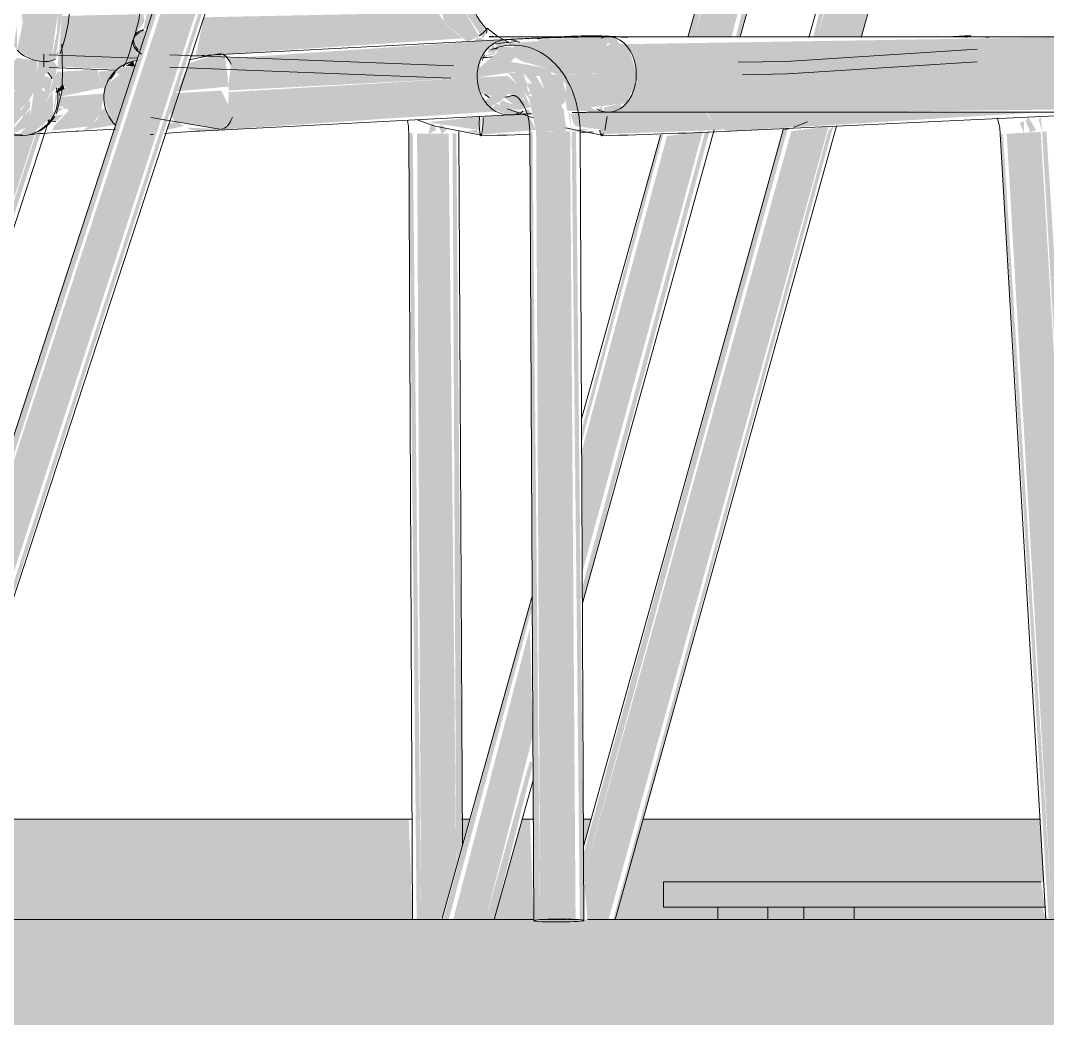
# Model space of a CAD drawing. Header units: inches. Extents: x -23034 to -8288, y -132 to 853.
# Drawn here: x -19366.22 to -19345.79, y -1.96 to 17.87 of the extents above; entities that cross this region are included whole.
import ezdxf

# ---------------------------------------------------------------- set-up
doc = ezdxf.new("R2010")
doc.units = ezdxf.units.IN
doc.header["$MEASUREMENT"] = 0
for name, color, linetype, lineweight in [('A-GLAZ-CWMG', 51, 'Continuous', 9), ('C-BLDG-PADS', 91, 'Continuous', 9), ('I-FURN', 30, 'Continuous', 9)]:
    doc.layers.add(name, color=color, linetype=linetype, lineweight=lineweight)

# ---------------------------------------------------------------- blocks, each defined once
blk = doc.blocks.new('HermanMiller_Collection_Air-Chair_SideChair_Arms - Arms-460524-Section 8')
at = {"layer": 'I-FURN'}
for points in [[(-26231.931, 0), (-26231.766, 0), (-26225.083, 20.636), (-26225.138, 20.707), (-26231.766, 0.505)], [(-26231.766, 0), (-26231.022, 0), (-26224.383, 20.394), (-26224.912, 20.529), (-26224.96, 20.578), (-26225.014, 20.578), (-26231.306, 1.402)], [(-26230.904, 0), (-26230.882, 0), (-26224.256, 20.39), (-26224.345, 20.348), (-26230.952, 0)], [(-26226.195, 17.697), (-26226.118, 17.721), (-26225.696, 19.203), (-26226.061, 19.077), (-26226.097, 18.162), (-26226.194, 17.704)], [(-26219.436, 17.521), (-26219.377, 17.633), (-26219.908, 18.535), (-26219.963, 18.654), (-26220.158, 19.21), (-26220.22, 19.149), (-26219.84, 18.104), (-26219.442, 17.525)], [(-26219.736, 17.455), (-26219.545, 17.547), (-26219.523, 17.577), (-26219.952, 18.29), (-26220.315, 19.195), (-26220.487, 19.122), (-26220.216, 17.84), (-26219.806, 17.496), (-26219.741, 17.459)], [(-26224.931, 17.185), (-26219.847, 17.52), (-26220.191, 17.812), (-26220.34, 18.034), (-26224.994, 17.939), (-26225.153, 17.193), (-26225.14, 17.192)], [(-26226.268, 17.263), (-26226.149, 17.679), (-26226.286, 17.661), (-26226.387, 17.536), (-26226.3, 17.287)], [(-26224.499, 16.484), (-26219.558, 16.742), (-26219.461, 17.156), (-26219.339, 17.331), (-26219.093, 17.477), (-26219.15, 17.486), (-26224.52, 17.123), (-26224.457, 16.942), (-26224.496, 16.673), (-26224.499, 16.487)], [(-26219.135, 17.259), (-26219.093, 17.367), (-26218.777, 17.418), (-26218.661, 17.439), (-26219.191, 17.412), (-26219.15, 17.264)], [(-26211.693, 16.825), (-26206.871, 16.828), (-26206.95, 17.2), (-26207.145, 17.465), (-26207.406, 17.552), (-26216.617, 17.405), (-26216.456, 17.151), (-26216.393, 16.828), (-26212.016, 16.826)], [(-26225.536, 16.466), (-26224.498, 16.563), (-26224.571, 17.169), (-26224.731, 17.202), (-26225.295, 17.023), (-26225.526, 16.483)], [(-26226.981, 16.318), (-26226.562, 16.366), (-26226.366, 16.963), (-26226.673, 16.936), (-26226.771, 16.85), (-26226.673, 16.801), (-26226.927, 16.6), (-26226.961, 16.512)], [(-26226.366, 16.963), (-26226.399, 17.066), (-26226.54, 16.971)], [(-26212.211, 16.05), (-26207.187, 16.117), (-26207.009, 16.291), (-26206.881, 16.678), (-26206.884, 16.828), (-26216.393, 16.828), (-26216.503, 16.355), (-26216.691, 16.138), (-26216.931, 16.053), (-26212.335, 16.05)], [(-26225.103, 15.675), (-26219.189, 16.068), (-26219.466, 16.376), (-26219.546, 16.64), (-26219.558, 16.742), (-26224.498, 16.452), (-26224.535, 15.775), (-26224.676, 15.718), (-26225.33, 15.745), (-26225.248, 15.7)], [(-26224.644, 15.713), (-26224.467, 15.868), (-26224.448, 16.068), (-26224.645, 16.482), (-26225.555, 16.43), (-26225.66, 16.08), (-26225.657, 16.007), (-26225.574, 15.869), (-26224.676, 15.718)], [(-26217.1, 15.615), (-26214.68, 15.701), (-26214.933, 15.938), (-26215.009, 16.051), (-26216.691, 16.138), (-26216.691, 16.224), (-26217.032, 16.149), (-26217.12, 15.694)], [(-26214.55, 15.675), (-26208.351, 16.052), (-26214.994, 16.051), (-26214.803, 15.776), (-26214.615, 15.688)], [(-26218.433, -0.022), (-26218.307, -0.001), (-26218.458, 15.658), (-26218.51, 15.643), (-26218.44, 1.402)], [(-26218.307, -0.001), (-26217.601, 0.005), (-26217.709, 15.672), (-26218.385, 15.665), (-26218.314, 1.402)], [(-26217.435, -0.014), (-26217.593, 15.665), (-26217.679, 15.671), (-26217.516, 0), (-26217.459, -0.007)]]:
    blk.add_hatch(color=256, dxfattribs=at).paths.add_polyline_path(points, flags=0)
h = blk.add_hatch(color=256, dxfattribs=at)
h.paths.add_polyline_path([(-26217.439, 0.861), (-26213.38, 15.73), (-26213.48, 15.675), (-26217.441, 1.317), (-26217.44, 1.117)], flags=0)
h.paths.add_polyline_path([(-26212.8, 17.539), (-26212.79, 17.54), (-26212.022, 20.608), (-26212.091, 20.657), (-26212.876, 17.539), (-26212.802, 17.539)], flags=0)
h = blk.add_hatch(color=256, dxfattribs=at)
h.paths.add_polyline_path([(-26216.946, 0), (-26212.57, 15.768), (-26213.31, 15.675), (-26217.439, 0.861), (-26217.363, 0), (-26216.99, 0)], flags=0)
h.paths.add_polyline_path([(-26212.79, 17.539), (-26212.057, 17.54), (-26211.263, 20.388), (-26211.746, 20.468), (-26211.956, 20.53), (-26212.79, 17.54)], flags=0)
h = blk.add_hatch(color=256, dxfattribs=at)
h.paths.add_polyline_path([(-26216.812, 0), (-26212.474, 15.772), (-26212.569, 15.701), (-26216.855, 0), (-26216.833, 0)], flags=0)
h.paths.add_polyline_path([(-26212.057, 17.539), (-26211.923, 17.54), (-26211.202, 20.396), (-26211.271, 20.357), (-26212.057, 17.54)], flags=0)
h = blk.add_hatch(color=256, dxfattribs=at)
h.paths.add_polyline_path([(-26226.151, 18.09), (-26226.055, 18.591), (-26226.14, 19.121), (-26226.213, 19.06), (-26226.145, 18.162)], flags=0)
h.paths.add_polyline_path([(-26226.352, 17.606), (-26226.177, 17.859), (-26226.214, 18.17), (-26226.301, 17.812)], flags=0)
h = blk.add_hatch(color=256, dxfattribs=at)
h.paths.add_polyline_path([(-26216.918, 17.311), (-26216.99, 17.409), (-26216.99, 17.329)], flags=0)
h.paths.add_polyline_path([(-26216.734, 17.413), (-26216.789, 17.516), (-26217.007, 17.566), (-26218.364, 17.497), (-26218.292, 17.456), (-26217.654, 17.521), (-26217.163, 17.452), (-26216.843, 17.421)], flags=0)
h = blk.add_hatch(color=256, dxfattribs=at)
h.paths.add_polyline_path([(-26219.613, 17.462), (-26219.401, 17.499), (-26219.552, 17.541), (-26219.607, 17.477)], flags=0)
h.paths.add_polyline_path([(-26219.311, 17.478), (-26219.236, 17.498), (-26219.326, 17.496)], flags=0)
h = blk.add_hatch(color=256, dxfattribs=at)
h.paths.add_polyline_path([(-26216.907, 17.425), (-26216.99, 17.329), (-26216.99, 17.409)], flags=0)
h.paths.add_polyline_path([(-26219.135, 17.259), (-26219.339, 17.331), (-26219.339, 17.227), (-26219.15, 17.256)], flags=0)
h.paths.add_polyline_path([(-26219.558, 16.742), (-26218.722, 16.872), (-26218.913, 17.034), (-26218.805, 17.143), (-26218.643, 17.05), (-26218.528, 17.027), (-26218.295, 16.957), (-26218.199, 16.941), (-26218.094, 16.855), (-26217.983, 16.805), (-26216.393, 16.828), (-26216.526, 17.29), (-26216.617, 17.405), (-26217.335, 17.47), (-26217.203, 17.539), (-26218.762, 17.439), (-26218.837, 17.337), (-26219.112, 17.369), (-26219.15, 17.246), (-26219.546, 16.909), (-26219.557, 16.755)], flags=0)
h.paths.add_polyline_path([(-26218.384, 16.793), (-26218.327, 16.803), (-26218.382, 16.803)], flags=0)
h = blk.add_hatch(color=256, dxfattribs=at)
h.paths.add_polyline_path([(-26219.471, 17.136), (-26219.191, 17.213), (-26219.223, 17.245), (-26219.465, 17.148)], flags=0)
h.paths.add_polyline_path([(-26219.191, 17.278), (-26219.239, 17.408), (-26219.289, 17.313), (-26219.223, 17.29)], flags=0)
h = blk.add_hatch(color=256, dxfattribs=at)
h.paths.add_polyline_path([(-26218.948, 16.839), (-26218.966, 16.884), (-26218.956, 16.84)], flags=0)
h.paths.add_polyline_path([(-26218.541, 16.391), (-26218.57, 16.615), (-26218.463, 16.356)], flags=0)
h.paths.add_polyline_path([(-26218.385, 15.665), (-26217.787, 15.676), (-26217.833, 16.084), (-26217.885, 16.182), (-26217.812, 16.258), (-26217.803, 16.448), (-26218.07, 16.805), (-26218.124, 16.919), (-26218.906, 17.057), (-26218.923, 16.954), (-26218.785, 16.838), (-26218.948, 16.839), (-26218.529, 16.333), (-26218.463, 16.028)], flags=0)
h.paths.add_polyline_path([(-26218.218, 16.494), (-26218.388, 16.771), (-26218.316, 16.771), (-26218.27, 16.64)], flags=0)
h.paths.add_polyline_path([(-26218.57, 16.615), (-26218.643, 16.84), (-26218.468, 16.63)], flags=0)
h = blk.add_hatch(color=256, dxfattribs=at)
h.paths.add_polyline_path([(-26217.803, 16.448), (-26217.863, 16.712), (-26217.784, 16.592), (-26217.801, 16.467)], flags=0)
h.paths.add_polyline_path([(-26217.167, 16.074), (-26217.303, 16.149), (-26216.588, 16.232), (-26216.408, 16.64), (-26216.403, 16.828), (-26218.068, 16.8), (-26217.812, 16.457), (-26217.809, 16.338), (-26217.766, 16.08), (-26217.657, 16.079)], flags=0)
h.paths.add_polyline_path([(-26218.57, 16.615), (-26218.497, 16.665), (-26218.575, 16.63)], flags=0)
h.paths.add_polyline_path([(-26218.541, 16.391), (-26218.468, 16.434), (-26218.552, 16.475)], flags=0)
h.paths.add_polyline_path([(-26218.728, 16.099), (-26218.49, 16.154), (-26218.659, 16.521), (-26218.948, 16.773), (-26219.558, 16.742), (-26219.488, 16.416), (-26219.27, 16.376), (-26219.411, 16.274), (-26219.309, 16.156), (-26219.11, 16.26), (-26219.082, 16.143)], flags=0)
h.paths.add_polyline_path([(-26218.808, 16.205), (-26219.11, 16.26), (-26218.935, 16.423), (-26218.632, 16.333), (-26218.607, 16.28)], flags=0)
h = blk.add_hatch(color=256, dxfattribs=at)
h.paths.add_polyline_path([(-26217.679, 15.671), (-26217.709, 16.028), (-26217.741, 16.06), (-26217.679, 15.674)], flags=0)
h.paths.add_polyline_path([(-26217.803, 16.448), (-26217.854, 16.707), (-26217.911, 16.64), (-26217.812, 16.465)], flags=0)
h = blk.add_hatch(color=256, dxfattribs=at)
h.paths.add_polyline_path([(-26225.731, 15.696), (-26225.39, 15.781), (-26225.533, 15.862), (-26225.688, 15.826), (-26225.725, 15.713)], flags=0)
h.paths.add_polyline_path([(-26226.75, 15.793), (-26226.562, 16.366), (-26226.981, 16.318), (-26226.852, 15.92)], flags=0)
h = blk.add_hatch(color=256, dxfattribs=at)
h.paths.add_polyline_path([(-26217.105, 15.633), (-26217.137, 15.702), (-26217.12, 15.636)], flags=0)
h.paths.add_polyline_path([(-26217.022, 15.697), (-26217.034, 15.989), (-26217.081, 16.18), (-26217.185, 16.084), (-26217.336, 16.076), (-26217.787, 15.997), (-26217.697, 16.016), (-26217.651, 15.85), (-26217.61, 15.777), (-26217.137, 15.713)], flags=0)
h.paths.add_polyline_path([(-26218.454, 15.988), (-26218.541, 16.115), (-26218.642, 16.071), (-26218.463, 15.991)], flags=0)
h.paths.add_polyline_path([(-26218.808, 16.205), (-26218.607, 16.28), (-26218.744, 16.403), (-26219.018, 16.345), (-26218.962, 16.294), (-26218.837, 16.21)], flags=0)
for p, q in [((-26225.127, 20.741), (-26231.933, 0)), ((-26212.074, 20.719), (-26212.962, 17.536)), ((-26230.88, 0), (-26224.177, 20.429)), ((-26211.922, 17.539), (-26211.111, 20.451)), ((-26219.362, 17.721), (-26219.389, 17.711)), ((-26218.978, 17.496), (-26225.16, 17.173)), ((-26225.667, 17.195), (-26220.03, 16.975)), ((-26224.697, 17.21), (-26225.289, 17.094)), ((-26225.262, 17.168), (-26225.16, 17.173)), ((-26226.758, 16.844), (-26226.849, 16.717)), ((-26225.668, 16.945), (-26220.079, 16.727)), ((-26219.407, 16.401), (-26219.315, 16.343)), ((-26226.048, 15.946), (-26224.677, 15.714)), ((-26225.082, 15.675), (-26218.894, 15.998)), ((-26218.962, 16.122), (-26218.444, 15.938)), ((-26216.97, 15.97), (-26216.996, 15.816)), ((-26214.533, 15.675), (-26207.666, 15.997)), ((-26217.799, 15.74), (-26217.071, 15.597)), ((-26213.466, 15.726), (-26217.444, 1.454)), ((-26216.997, 15.809), (-26217.022, 15.697)), ((-26216.811, 0), (-26212.414, 15.775)), ((-26213.259, 15.754), (-26212.986, 15.859)), ((-26218.511, 15.645), (-26218.434, -0.021)), ((-26217.434, -0.016), (-26217.511, 15.65)), ((-26217.07, 15.597), (-26217.088, 15.622)), ((-26217.048, 15.622), (-26217.07, 15.597)), ((-26217.756, 0), (-26217.679, 0)), ((-26217.679, 0), (-26217.585, 0)), ((-26216.812, 0), (-26216.811, 0))]:
    blk.add_line(p, q, dxfattribs=at)
at = {"layer": 'I-FURN', "flags": 128}
for points in [[(-26219.371, 17.694), (-26219.435, 17.778), (-26219.496, 17.864), (-26219.555, 17.953), (-26219.612, 18.045), (-26219.666, 18.138), (-26219.717, 18.234), (-26219.765, 18.333), (-26219.81, 18.432), (-26219.853, 18.534), (-26219.892, 18.637), (-26219.928, 18.741), (-26219.961, 18.846), (-26219.99, 18.953), (-26220.016, 19.059), (-26220.039, 19.167), (-26220.045, 19.197)], [(-26226.382, 17.551), (-26226.356, 17.631), (-26226.331, 17.714), (-26226.309, 17.8), (-26226.289, 17.889), (-26226.272, 17.981), (-26226.257, 18.076), (-26226.245, 18.174), (-26226.235, 18.274), (-26226.228, 18.376), (-26226.224, 18.48), (-26226.223, 18.585), (-26226.224, 18.692), (-26226.228, 18.801), (-26226.236, 18.91), (-26226.245, 19.02), (-26226.249, 19.052)], [(-26226.408, 17.42), (-26226.402, 17.498), (-26226.362, 17.57), (-26226.292, 17.633), (-26226.196, 17.681)], [(-26219.516, 17.57), (-26219.442, 17.633), (-26219.389, 17.681), (-26219.362, 17.711), (-26219.362, 17.721)], [(-26219.359, 17.72), (-26219.141, 17.551), (-26218.927, 17.442)], [(-26226.405, 17.486), (-26226.464, 17.262), (-26226.52, 17.101), (-26226.569, 16.996), (-26226.592, 16.958), (-26226.593, 16.955)], [(-26226.233, 17.207), (-26226.321, 17.27), (-26226.38, 17.342), (-26226.408, 17.42)], [(-26218.792, 17.386), (-26218.857, 17.387), (-26218.921, 17.384), (-26218.985, 17.377), (-26219.049, 17.367), (-26219.112, 17.353), (-26219.173, 17.335), (-26219.233, 17.314), (-26219.288, 17.292)], [(-26218.99, 17.495), (-26218.965, 17.497), (-26218.939, 17.498), (-26218.911, 17.5), (-26218.882, 17.502), (-26218.852, 17.504), (-26218.821, 17.505), (-26218.788, 17.507), (-26218.754, 17.509), (-26218.719, 17.511), (-26218.683, 17.512), (-26218.645, 17.514), (-26218.606, 17.516), (-26218.566, 17.518), (-26218.526, 17.519), (-26218.484, 17.521), (-26218.441, 17.523), (-26218.397, 17.524), (-26218.353, 17.526), (-26218.308, 17.527), (-26218.262, 17.529), (-26218.216, 17.53), (-26218.169, 17.532), (-26218.122, 17.533), (-26218.074, 17.535), (-26218.026, 17.536), (-26217.978, 17.537), (-26217.93, 17.539), (-26217.881, 17.54), (-26217.833, 17.541), (-26217.784, 17.542), (-26217.736, 17.543), (-26217.688, 17.544), (-26217.64, 17.545), (-26217.593, 17.546), (-26217.546, 17.547), (-26217.5, 17.548), (-26217.454, 17.548), (-26217.409, 17.549), (-26217.364, 17.55), (-26217.32, 17.55), (-26217.277, 17.551), (-26217.235, 17.551), (-26217.194, 17.552), (-26217.154, 17.552), (-26217.115, 17.552), (-26217.077, 17.552), (-26217.041, 17.552), (-26217.005, 17.552), (-26216.971, 17.552), (-26216.946, 17.552)], [(-26218.792, 17.386), (-26218.728, 17.381), (-26218.664, 17.372), (-26218.6, 17.359), (-26218.538, 17.343), (-26218.477, 17.323), (-26218.417, 17.3), (-26218.359, 17.273), (-26218.303, 17.244), (-26218.249, 17.212), (-26218.196, 17.177), (-26218.146, 17.139), (-26218.097, 17.099), (-26218.051, 17.057), (-26218.007, 17.013), (-26217.964, 16.967), (-26217.924, 16.92), (-26217.886, 16.871), (-26217.849, 16.82), (-26217.815, 16.768), (-26217.783, 16.714), (-26217.752, 16.659), (-26217.723, 16.603), (-26217.697, 16.546), (-26217.672, 16.488), (-26217.649, 16.429), (-26217.627, 16.369), (-26217.608, 16.309), (-26217.59, 16.247), (-26217.575, 16.185), (-26217.561, 16.122), (-26217.548, 16.059), (-26217.538, 15.995), (-26217.529, 15.931), (-26217.522, 15.866), (-26217.517, 15.802), (-26217.513, 15.737), (-26217.511, 15.671), (-26217.511, 15.65)], [(-26216.948, 17.552), (-26209.513, 17.55), (-26207.388, 17.552)], [(-26214.369, 17.046), (-26213.413, 17.063), (-26209.617, 17.303)], [(-26226.361, 17.075), (-26226.399, 17.066), (-26226.578, 16.991)], [(-26226.438, 17.056), (-26226.365, 17.074), (-26226.308, 17.084)], [(-26214.284, 16.798), (-26213.385, 16.814), (-26209.613, 17.053)], [(-26218.839, 16.387), (-26218.843, 16.387), (-26218.848, 16.386), (-26218.853, 16.386), (-26218.858, 16.385), (-26218.865, 16.384), (-26218.871, 16.382), (-26218.879, 16.379), (-26218.887, 16.376)], [(-26218.839, 16.387), (-26218.834, 16.386), (-26218.83, 16.386), (-26218.825, 16.385), (-26218.819, 16.383), (-26218.813, 16.381), (-26218.807, 16.379), (-26218.799, 16.375), (-26218.791, 16.371), (-26218.782, 16.366), (-26218.772, 16.359), (-26218.762, 16.351), (-26218.75, 16.342), (-26218.739, 16.331), (-26218.726, 16.319), (-26218.713, 16.305), (-26218.7, 16.29), (-26218.687, 16.273), (-26218.674, 16.254), (-26218.66, 16.234), (-26218.647, 16.212), (-26218.634, 16.189), (-26218.621, 16.164), (-26218.609, 16.137), (-26218.597, 16.11), (-26218.586, 16.08), (-26218.575, 16.05), (-26218.565, 16.019), (-26218.556, 15.986), (-26218.547, 15.952), (-26218.539, 15.918), (-26218.533, 15.882), (-26218.527, 15.846), (-26218.522, 15.809), (-26218.517, 15.772), (-26218.514, 15.734), (-26218.512, 15.696), (-26218.511, 15.658), (-26218.511, 15.645)], [(-26218.881, 15.999), (-26218.863, 16), (-26218.844, 16.001), (-26218.822, 16.003), (-26218.799, 16.004), (-26218.773, 16.006), (-26218.746, 16.007), (-26218.718, 16.009), (-26218.687, 16.01), (-26218.655, 16.012), (-26218.622, 16.014), (-26218.587, 16.015), (-26218.551, 16.017), (-26218.514, 16.018), (-26218.475, 16.02)], [(-26217.669, 16.044), (-26217.623, 16.045), (-26217.577, 16.046), (-26217.532, 16.047), (-26217.487, 16.048), (-26217.442, 16.048), (-26217.399, 16.049), (-26217.356, 16.05), (-26217.313, 16.05), (-26217.272, 16.051), (-26217.232, 16.051), (-26217.193, 16.052), (-26217.155, 16.052), (-26217.118, 16.052), (-26217.082, 16.052), (-26217.048, 16.052), (-26217.015, 16.052), (-26216.983, 16.052), (-26216.953, 16.052), (-26216.952, 16.052)], [(-26216.951, 16.052), (-26209.513, 16.05), (-26207.387, 16.052)], [(-26226.059, 15.605), (-26226.036, 15.608), (-26226.002, 15.612)], [(-26225.778, 15.632), (-26225.703, 15.638), (-26225.622, 15.644), (-26225.534, 15.649), (-26225.44, 15.655), (-26225.339, 15.661), (-26225.233, 15.667), (-26225.121, 15.673), (-26225.082, 15.675)], [(-26214.533, 15.675), (-26214.668, 15.669), (-26214.807, 15.663), (-26214.951, 15.657), (-26215.099, 15.65), (-26215.25, 15.644), (-26215.405, 15.638), (-26215.563, 15.633), (-26215.725, 15.627), (-26215.889, 15.621), (-26216.056, 15.615), (-26216.225, 15.61), (-26216.396, 15.604), (-26216.568, 15.599), (-26216.743, 15.594), (-26216.918, 15.589), (-26217.079, 15.585)], [(-26217.363, 0), (-26217.247, 0), (-26217.135, 0), (-26217.033, 0), (-26216.946, 0)], [(-26216.946, 0), (-26216.878, 0), (-26216.833, 0)]]:
    blk.add_lwpolyline(points, dxfattribs=at)
at = {"layer": 'I-FURN'}
for centre, major_axis, ratio, start_param, end_param in [((-26225.911, 17.385), (-0.471, 0.167), 0.596783, 5.55161, 7.122406), ((-26219.764, 17.385), (0.393, 0.31), 0.26753, 5.867211, 6.12901), ((-26223.736, 101.858), (0, 84.69), 0.707107, 3.217568, 3.224503), ((-26224.663, 16.463), (-0.01, 0.75), 0.422766, 5.525021, 6.31042), ((-26219.088, 16.834), (-0.201, 0.458), 0.710322, 0.447491, 0.70929), ((-26219.088, 16.834), (-0.201, 0.458), 0.710322, 5.945278, 6.190701), ((-26219.088, 16.834), (-0.201, 0.458), 0.710322, 5.896022, 5.945278), ((-26226.235, 16.334), (-0.202, 0.722), 0.995009, 0.011903, 1.3209), ((-26219.088, 16.834), (-0.201, 0.458), 0.710322, 2.803685, 3.141593), ((-26226.235, 16.334), (-0.202, 0.722), 0.995009, 1.3209, 2.106298), ((-26224.663, 16.463), (-0.01, 0.75), 0.422766, 3.168827, 3.954225), ((-26217.099, 16.334), (-0.02, 0.75), 0.096081, 2.593199, 3.116798), ((-26217.099, 16.334), (-0.02, 0.75), 0.096081, 3.116798, 3.378597), ((-26213.479, 16.463), (0.021, 0.75), 0.90616, 3.199975, 3.342594), ((-26217.934, -0.018), (0.5, 0.002), 0.058011, 0.843044, 2.41384), ((-26217.934, -0.018), (0.5, 0.002), 0.058011, 0.057646, 0.843044), ((-26217.934, -0.018), (0.5, 0.002), 0.058011, 2.41384, 3.984637), ((-26217.934, -0.018), (0.5, 0.002), 0.058011, 3.984637, 5.555433), ((-26217.934, -0.018), (0.5, 0.002), 0.058011, 5.555433, 6.283185)]:
    blk.add_ellipse(centre, major_axis=major_axis, ratio=ratio, start_param=start_param, end_param=end_param, dxfattribs=at)
for points, knots in [([(-26218.364, 17.51), (-26218.234, 17.527), (-26217.907, 17.555), (-26217.399, 17.573), (-26216.996, 17.568), (-26216.81, 17.557), (-26216.734, 17.55)], [-1, -1, -1, -1, -0.7, -0.4, -0.2, 0, 0, 0, 0]), ([(-26219.558, 16.742), (-26219.56, 16.855), (-26219.524, 17.08), (-26219.367, 17.328), (-26219.164, 17.466), (-26219.025, 17.496), (-26218.954, 17.496)], [0, 0, 0, 0, 0.285714, 0.571429, 0.785714, 1, 1, 1, 1]), ([(-26218.954, 17.496), (-26218.907, 17.497), (-26218.824, 17.486), (-26218.745, 17.458), (-26218.712, 17.443)], [0, 0, 0, 0, 0.1428571, 0.2470191, 0.2470191, 0.2470191, 0.2470191]), ([(-26216.968, 17.552), (-26216.884, 17.556), (-26216.717, 17.513), (-26216.529, 17.324), (-26216.421, 17.08), (-26216.395, 16.912), (-26216.393, 16.828)], [0, 0, 0, 0, 0.285714, 0.571429, 0.785714, 1, 1, 1, 1]), ([(-26218.917, 15.997), (-26219.01, 15.996), (-26219.198, 16.045), (-26219.408, 16.24), (-26219.528, 16.489), (-26219.555, 16.657), (-26219.558, 16.742)], [0, 0, 0, 0, 0.285714, 0.571429, 0.785714, 1, 1, 1, 1]), ([(-26216.406, 16.64), (-26216.414, 16.592), (-26216.452, 16.438), (-26216.563, 16.236), (-26216.745, 16.09), (-26216.869, 16.056), (-26216.931, 16.053)], [0.1612898, 0.1612898, 0.1612898, 0.1612898, 0.2857143, 0.5714286, 0.7857143, 1, 1, 1, 1])]:
    blk.add_open_spline(points, degree=3, knots=knots, dxfattribs=at)
for points in [[(-26217.092, 17.527), (-26217.052, 17.541), (-26217.01, 17.55), (-26216.968, 17.552)], [(-26216.734, 17.55), (-26216.678, 17.546), (-26216.621, 17.542), (-26216.565, 17.538)], [(-26225.228, 17.177), (-26225.202, 17.176), (-26225.176, 17.175), (-26225.148, 17.174)], [(-26219.263, 17.153), (-26219.334, 17.146), (-26219.404, 17.139), (-26219.474, 17.132)], [(-26216.393, 16.828), (-26216.392, 16.772), (-26216.395, 16.716), (-26216.403, 16.661)], [(-26218.643, 16.073), (-26218.686, 16.049), (-26218.776, 16.011), (-26218.87, 15.998), (-26218.917, 15.997)], [(-26216.931, 16.053), (-26216.973, 16.051), (-26217.056, 16.059), (-26217.137, 16.093), (-26217.175, 16.116)]]:
    blk.add_open_spline(points, degree=3, dxfattribs=at)
blk = doc.blocks.new('Falcon 7700 Series Pedestal Base - 36_ Square Top x 30_ - Wheelchair Height-460525-Section 8')
at = {"layer": 'I-FURN'}
h = blk.add_hatch(color=256, dxfattribs=at)
h.paths.add_polyline_path([(-26205.851, 0.25), (-26205.88, 0.75), (-26207.289, 0.75), (-26207.246, 0.25), (-26205.873, 0.25)], flags=0)
h.paths.add_polyline_path([(-26211.13, 0.25), (-26208.26, 0.25), (-26208.351, 0.75), (-26215.854, 0.75), (-26215.854, 0.25), (-26211.183, 0.25)], flags=0)
h.paths.add_polyline_path([(-26204.847, 0.25), (-26200.297, 0.279), (-26200.297, 0.75), (-26204.88, 0.75), (-26204.851, 0.25)], flags=0)
blk.add_hatch(color=256, dxfattribs=at).paths.add_polyline_path([(-26214.405, 0), (-26214.146, 0), (-26214.146, 0.25), (-26214.405, 0.25)], flags=0)
for p, q in [((-26215.854, 0.75), (-26208.351, 0.75)), ((-26215.854, 0.75), (-26215.854, 0.25)), ((-26208.25, 0.25), (-26215.854, 0.25)), ((-26214.775, 0.25), (-26214.775, 0)), ((-26213.775, 0), (-26213.775, 0.25))]:
    blk.add_line(p, q, dxfattribs=at)
blk = doc.blocks.new('HermanMiller_Collection_Air-Chair_SideChair_Arms - Arms-V32-Section 8')
at = {"layer": 'I-FURN'}
h = blk.add_hatch(color=256, dxfattribs=at)
h.paths.add_polyline_path([(-26220.192, 0), (-26220.124, 0), (-26218.464, 6.21), (-26218.51, 6.268), (-26220.237, 0)], flags=0)
h.paths.add_polyline_path([(-26217.482, 9.48), (-26215.85, 15.641), (-26215.91, 15.596), (-26217.483, 9.734), (-26217.482, 9.609)], flags=0)
h.paths.add_polyline_path([(-26215.367, 17.546), (-26215.232, 17.55), (-26214.423, 20.734), (-26214.501, 20.653), (-26215.366, 17.55)], flags=0)
h = blk.add_hatch(color=256, dxfattribs=at)
h.paths.add_polyline_path([(-26219.707, 0), (-26219.391, 0), (-26218.451, 3.65), (-26218.51, 5.789), (-26220.037, 0), (-26219.823, 0)], flags=0)
h.paths.add_polyline_path([(-26217.469, 6.895), (-26215.07, 15.677), (-26215.782, 15.578), (-26217.481, 9.31), (-26217.47, 7.113)], flags=0)
h.paths.add_polyline_path([(-26215.233, 17.547), (-26214.499, 17.55), (-26213.692, 20.625), (-26213.993, 20.707), (-26214.003, 20.72), (-26214.349, 20.718), (-26215.232, 17.55)], flags=0)
h = blk.add_hatch(color=256, dxfattribs=at)
h.paths.add_polyline_path([(-26219.314, 0), (-26219.221, 0), (-26218.448, 3.099), (-26218.51, 3.159), (-26219.391, 0)], flags=0)
h.paths.add_polyline_path([(-26217.466, 6.297), (-26214.934, 15.685), (-26215.026, 15.658), (-26217.467, 6.612), (-26217.466, 6.311)], flags=0)
h.paths.add_polyline_path([(-26214.329, 17.548), (-26213.575, 20.551), (-26213.655, 20.578), (-26214.413, 17.549), (-26214.33, 17.548)], flags=0)
for points in [[(-26228.146, 17.058), (-26228.035, 17.073), (-26227.843, 18.393), (-26227.916, 19.026), (-26228.55, 19.009), (-26228.598, 17.812), (-26228.709, 17.287), (-26228.394, 17.095), (-26228.268, 17.065)], [(-26226.704, 16.91), (-26226.399, 17.066), (-26226.311, 17.13), (-26226.319, 17.313), (-26226.387, 17.536), (-26226.323, 17.723), (-26226.286, 18), (-26227.813, 17.966), (-26227.901, 16.954), (-26226.776, 16.913)], [(-26226.737, 16.884), (-26226.849, 16.897), (-26226.776, 16.886)], [(-26227.94, 16.434), (-26227.765, 16.512), (-26227.795, 16.608), (-26227.937, 16.462)], [(-26219.434, 16.318), (-26219.411, 16.402), (-26219.436, 16.32)], [(-26227.512, 15.675), (-26226.756, 15.801), (-26226.953, 16.135), (-26227.025, 16.098), (-26227.123, 15.895), (-26227.389, 15.697), (-26227.44, 15.688)], [(-26219.509, 15.697), (-26219.475, 15.968), (-26219.498, 15.893), (-26219.509, 15.7)], [(-26219.5, 15.639), (-26219.461, 15.969), (-26219.478, 15.893), (-26219.506, 15.675)], [(-26208.323, 15.665), (-26208.351, 15.966), (-26208.39, 15.895), (-26208.325, 15.675)], [(-26233.892, 0), (-26233.456, 0), (-26228.327, 15.7), (-26228.601, 15.589), (-26228.821, 15.633), (-26229.034, 15.744), (-26234.111, 0), (-26234.006, 0)], [(-26233.38, 0), (-26233.291, 0), (-26228.181, 15.818), (-26228.343, 15.585), (-26233.456, 0)], [(-26220.676, 0), (-26220.675, 0), (-26220.838, 15.629), (-26220.919, 15.643), (-26220.761, 0)], [(-26220.314, 0), (-26220.237, 0.073), (-26219.974, 1.015), (-26220.125, 15.626), (-26220.753, 15.624), (-26220.675, 0), (-26220.444, 0)], [(-26219.974, 1.015), (-26219.851, 1.458), (-26219.973, 15.637), (-26220.047, 15.63), (-26219.976, 1.402)], [(-26208.12, 0), (-26208.119, 0), (-26209.101, 15.62), (-26209.153, 15.619), (-26208.193, 0)], [(-26207.774, 0), (-26207.412, 0), (-26208.351, 15.663), (-26209.027, 15.624), (-26208.119, 0), (-26207.774, 0)], [(-26207.399, 0), (-26207.246, 0.01), (-26208.237, 15.67), (-26208.323, 15.665), (-26207.412, 0)]]:
    blk.add_hatch(color=256, dxfattribs=at).paths.add_polyline_path(points, flags=0)
h = blk.add_hatch(color=256, dxfattribs=at)
h.paths.add_polyline_path([(-26228.035, 17.073), (-26227.944, 17.109), (-26227.749, 18.368), (-26227.851, 19.026), (-26227.915, 17.642), (-26227.981, 17.328)], flags=0)
h.paths.add_polyline_path([(-26227.944, 17.109), (-26227.862, 17.257), (-26227.909, 17.255)], flags=0)
h = blk.add_hatch(color=256, dxfattribs=at)
h.paths.add_polyline_path([(-26228.628, 17.822), (-26228.55, 18.188), (-26228.604, 18.094), (-26228.628, 17.826)], flags=0)
h.paths.add_polyline_path([(-26228.709, 17.287), (-26228.714, 17.812), (-26228.769, 17.371)], flags=0)
h = blk.add_hatch(color=256, dxfattribs=at)
h.paths.add_polyline_path([(-26219.126, 17.426), (-26218.954, 17.439), (-26219, 17.521), (-26219.126, 17.462), (-26219.137, 17.433)], flags=0)
h.paths.add_polyline_path([(-26219.362, 17.475), (-26219.381, 17.561), (-26219.364, 17.477)], flags=0)
h = blk.add_hatch(color=256, dxfattribs=at)
h.paths.add_polyline_path([(-26218.57, 17.484), (-26218.364, 17.551), (-26218.586, 17.486)], flags=0)
h.paths.add_polyline_path([(-26212.96, 17.54), (-26212.957, 17.55), (-26213.518, 17.543)], flags=0)
h = blk.add_hatch(color=256, dxfattribs=at)
h.paths.add_polyline_path([(-26228.756, 15.812), (-26229.167, 15.862), (-26229.251, 15.97), (-26229.073, 16.034), (-26228.804, 16.521), (-26228.886, 16.584), (-26228.772, 16.796), (-26228.882, 17.042), (-26229.033, 16.975), (-26229.3, 16.695), (-26229.39, 16.318), (-26229.159, 15.793), (-26228.886, 15.744), (-26228.804, 15.787)], flags=0)
h.paths.add_polyline_path([(-26228.626, 15.585), (-26228.407, 15.635), (-26227.988, 15.974), (-26228.001, 16.462), (-26228.213, 16.148), (-26228.407, 15.927), (-26228.443, 15.984), (-26228.454, 16.291), (-26228.643, 16.092), (-26228.591, 15.956), (-26228.772, 15.738), (-26228.756, 15.641), (-26228.532, 15.748), (-26228.653, 15.595)], flags=0)
h.paths.add_polyline_path([(-26228.57, 15.975), (-26228.435, 16.174), (-26228.462, 16.09), (-26228.504, 16.045)], flags=0)
h.paths.add_polyline_path([(-26228.07, 16.391), (-26228.007, 16.723), (-26228.162, 16.77), (-26228.17, 16.544), (-26228.153, 16.455), (-26228.099, 16.414)], flags=0)
h.paths.add_polyline_path([(-26229, 16.533), (-26228.912, 16.816), (-26228.889, 16.579), (-26228.978, 16.542)], flags=0)
h = blk.add_hatch(color=256, dxfattribs=at)
h.paths.add_polyline_path([(-26228.6, 15.6), (-26228.532, 15.748), (-26228.673, 15.606)], flags=0)
h.paths.add_polyline_path([(-26228.795, 15.622), (-26228.756, 15.812), (-26228.976, 15.697), (-26228.809, 15.628)], flags=0)
h.paths.add_polyline_path([(-26228.889, 16.579), (-26228.919, 16.879), (-26229, 16.533)], flags=0)
h.paths.add_polyline_path([(-26228.756, 15.812), (-26228.435, 16.174), (-26228.504, 16.238), (-26228.341, 16.508), (-26228.304, 17.074), (-26228.709, 17.131), (-26228.794, 17.033), (-26228.77, 16.777), (-26228.889, 16.579), (-26228.742, 16.48), (-26228.881, 16.38), (-26229.073, 16.034), (-26229.251, 15.97), (-26229.131, 15.816), (-26228.982, 15.831)], flags=0)
h.paths.add_polyline_path([(-26228.57, 15.975), (-26228.653, 16.108), (-26228.504, 16.238)], flags=0)
h = blk.add_hatch(color=256, dxfattribs=at)
h.paths.add_polyline_path([(-26228.462, 15.9), (-26228.272, 16.024), (-26228.07, 16.391), (-26227.921, 16.544), (-26227.939, 16.797), (-26227.913, 16.973), (-26227.989, 17.073), (-26228.06, 17.069), (-26228.285, 17.051), (-26228.445, 15.975)], flags=0)
h.paths.add_polyline_path([(-26228.07, 16.391), (-26228.223, 16.508), (-26228.098, 16.593), (-26228.169, 16.791), (-26228.067, 16.864), (-26227.988, 16.705)], flags=0)
h = blk.add_hatch(color=256, dxfattribs=at)
h.paths.add_polyline_path([(-26227.898, 16.351), (-26226.987, 16.545), (-26227.118, 16.902), (-26227.907, 16.855), (-26227.939, 16.797), (-26227.975, 16.675), (-26227.901, 16.557), (-26227.744, 16.544), (-26227.79, 16.482)], flags=0)
h.paths.add_polyline_path([(-26227.122, 16.91), (-26227.149, 16.912), (-26227.149, 16.912)], flags=0)
h = blk.add_hatch(color=256, dxfattribs=at)
h.paths.add_polyline_path([(-26226.973, 16.426), (-26226.961, 16.512), (-26226.751, 16.816), (-26226.776, 16.886), (-26227.091, 16.858), (-26226.987, 16.545), (-26226.981, 16.497)], flags=0)
h.paths.add_polyline_path([(-26226.729, 16.89), (-26226.849, 16.897), (-26226.776, 16.893)], flags=0)
h = blk.add_hatch(color=256, dxfattribs=at)
h.paths.add_polyline_path([(-26228.011, 15.688), (-26227.235, 15.776), (-26227.038, 16.051), (-26226.987, 16.425), (-26227.898, 16.351), (-26227.898, 16.165), (-26227.695, 16.156), (-26227.697, 16.065), (-26227.972, 15.778), (-26228.007, 15.696)], flags=0)
h.paths.add_polyline_path([(-26227.988, 15.974), (-26227.79, 16.129), (-26227.918, 16.156)], flags=0)
h = blk.add_hatch(color=256, dxfattribs=at)
h.paths.add_polyline_path([(-26227.649, 16.098), (-26227.79, 16.211), (-26227.79, 16.129), (-26227.667, 16.102)], flags=0)
h.paths.add_polyline_path([(-26227.936, 15.865), (-26227.79, 15.999), (-26227.951, 15.988), (-26228.007, 15.877), (-26227.972, 15.871)], flags=0)
h.paths.add_polyline_path([(-26227.988, 15.974), (-26227.898, 16.434), (-26227.944, 16.391), (-26227.986, 15.999)], flags=0)
h = blk.add_hatch(color=256, dxfattribs=at)
h.paths.add_polyline_path([(-26219.471, 15.606), (-26218.392, 15.7), (-26218.541, 16.021), (-26218.917, 16.122), (-26219.094, 16.196), (-26219.189, 16.219), (-26219.267, 16.125), (-26218.96, 16.002), (-26219.411, 15.971), (-26219.439, 15.893), (-26219.456, 15.675)], flags=0)
h.paths.add_polyline_path([(-26217.679, 15.671), (-26217.78, 15.775), (-26217.709, 15.672), (-26217.683, 15.671)], flags=0)
h.paths.add_polyline_path([(-26217.549, 15.66), (-26217.267, 15.73), (-26217.675, 15.697), (-26217.593, 15.665), (-26217.59, 15.665)], flags=0)
h.paths.add_polyline_path([(-26218.901, 16.222), (-26219.073, 16.294), (-26219.075, 16.254), (-26218.938, 16.228)], flags=0)
h = blk.add_hatch(color=256, dxfattribs=at)
h.paths.add_polyline_path([(-26219.497, 15.622), (-26219.569, 15.7), (-26219.779, 15.675)], flags=0)
h.paths.add_polyline_path([(-26219.509, 15.697), (-26219.514, 15.966), (-26220.535, 15.852), (-26219.531, 15.7)], flags=0)
h = blk.add_hatch(color=256, dxfattribs=at)
h.paths.add_polyline_path([(-26208.683, 15.643), (-26208.683, 15.874), (-26208.77, 15.84), (-26208.697, 15.675)], flags=0)
h.paths.add_polyline_path([(-26208.553, 15.651), (-26208.445, 15.701), (-26208.597, 15.954), (-26208.651, 15.873), (-26208.557, 15.658)], flags=0)
h = blk.add_hatch(color=256, dxfattribs=at)
h.paths.add_polyline_path([(-26220.521, 15.619), (-26220.374, 15.7), (-26220.436, 15.836), (-26220.494, 15.775), (-26220.521, 15.621)], flags=0)
h.paths.add_polyline_path([(-26220.263, 15.621), (-26220.166, 15.7), (-26220.263, 15.807), (-26220.319, 15.775), (-26220.264, 15.625)], flags=0)
for p, q in [((-26214.483, 20.719), (-26215.367, 17.546)), ((-26214.329, 17.548), (-26213.52, 20.451)), ((-26219.319, 17.552), (-26217.855, 17.552)), ((-26216.768, 17.552), (-26215.353, 17.551)), ((-26214.33, 17.551), (-26212.956, 17.55)), ((-26211.932, 17.55), (-26209.847, 17.552)), ((-26228.178, 17.208), (-26228.178, 16.957)), ((-26228.073, 17.193), (-26226.312, 17.125)), ((-26228.073, 16.943), (-26226.729, 16.891)), ((-26227.89, 16.537), (-26227.864, 16.387)), ((-26233.289, 0), (-26228.069, 15.909)), ((-26228.098, 15.885), (-26227.938, 15.858)), ((-26227.491, 15.675), (-26226.751, 15.714)), ((-26220.92, 15.645), (-26220.843, 0)), ((-26219.92, 15.671), (-26219.92, 15.65)), ((-26219.85, 1.459), (-26219.92, 15.65)), ((-26215.91, 15.599), (-26217.484, 9.954)), ((-26217.466, 6.294), (-26214.844, 15.699)), ((-26209.154, 15.618), (-26208.246, 0)), ((-26218.465, 6.434), (-26220.258, 0)), ((-26219.22, 0), (-26218.447, 2.775)), ((-26219.227, 0), (-26219.221, 0))]:
    blk.add_line(p, q, dxfattribs=at)
at = {"layer": 'I-FURN', "flags": 128}
for points in [[(-26227.848, 17.218), (-26227.81, 17.332), (-26227.776, 17.448), (-26227.746, 17.567), (-26227.719, 17.688), (-26227.695, 17.812), (-26227.676, 17.937), (-26227.66, 18.064), (-26227.647, 18.192), (-26227.639, 18.322), (-26227.633, 18.453), (-26227.632, 18.585), (-26227.633, 18.719), (-26227.639, 18.853), (-26227.647, 18.987), (-26227.66, 19.122), (-26227.664, 19.161)], [(-26227.821, 17.406), (-26227.808, 17.13), (-26227.802, 16.828), (-26227.82, 16.455), (-26227.927, 16.033), (-26227.931, 16.024)], [(-26209.376, 17.542), (-26209.402, 17.544), (-26209.426, 17.546), (-26209.448, 17.547), (-26209.471, 17.548), (-26209.494, 17.549), (-26209.518, 17.55), (-26209.543, 17.55), (-26209.569, 17.551), (-26209.596, 17.551), (-26209.625, 17.552), (-26209.655, 17.552), (-26209.686, 17.552), (-26209.719, 17.552), (-26209.752, 17.552), (-26209.788, 17.552), (-26209.824, 17.552), (-26209.848, 17.552)], [(-26228.602, 15.597), (-26228.795, 15.622), (-26228.976, 15.697), (-26229.131, 15.816), (-26229.251, 15.97), (-26229.327, 16.151), (-26229.354, 16.344)], [(-26227.959, 15.97), (-26228.076, 15.816), (-26228.23, 15.697), (-26228.409, 15.622)], [(-26219.514, 15.966), (-26219.515, 15.816), (-26219.509, 15.697), (-26219.497, 15.622), (-26219.479, 15.597)], [(-26209.217, 15.941), (-26209.206, 15.907), (-26209.196, 15.874), (-26209.187, 15.839), (-26209.179, 15.804), (-26209.172, 15.768), (-26209.166, 15.732), (-26209.161, 15.695), (-26209.157, 15.659), (-26209.154, 15.622), (-26209.154, 15.618)], [(-26220.941, 15.882), (-26220.935, 15.846), (-26220.93, 15.809), (-26220.926, 15.772), (-26220.923, 15.734), (-26220.921, 15.696), (-26220.92, 15.658), (-26220.92, 15.645)], [(-26220.749, 15.902), (-26220.396, 15.777), (-26219.48, 15.597)], [(-26228.477, 15.604), (-26228.468, 15.605), (-26228.445, 15.608), (-26228.411, 15.612), (-26228.367, 15.617), (-26228.315, 15.622), (-26228.254, 15.627), (-26228.187, 15.632), (-26228.112, 15.638), (-26228.031, 15.644), (-26227.943, 15.649), (-26227.849, 15.655), (-26227.748, 15.661), (-26227.642, 15.667), (-26227.53, 15.673), (-26227.491, 15.675)], [(-26218.501, 15.614), (-26218.633, 15.61), (-26218.805, 15.604), (-26218.977, 15.599), (-26219.152, 15.594), (-26219.327, 15.589), (-26219.488, 15.585)], [(-26217.254, 15.661), (-26217.36, 15.657), (-26217.508, 15.65)]]:
    blk.add_lwpolyline(points, dxfattribs=at)
at = {"layer": 'I-FURN'}
for centre, major_axis, ratio, start_param, end_param in [((-26228.32, 17.385), (-0.471, 0.167), 0.596783, 0.839221, 1.886418), ((-26228.32, 17.385), (-0.471, 0.167), 0.596783, 1.903362, 2.410017), ((-26228.32, 17.385), (-0.471, 0.167), 0.596783, 2.410017, 2.671816), ((-26228.644, 16.334), (-0.202, 0.722), 0.995009, 4.986091, 5.185919), ((-26228.644, 16.334), (-0.202, 0.722), 0.995009, 2.891696, 4.462492), ((-26228.644, 16.334), (-0.202, 0.722), 0.995009, 4.462492, 4.714879), ((-26228.644, 16.334), (-0.202, 0.722), 0.995009, 1.3209, 2.891696), ((-26219.508, 16.334), (-0.02, 0.75), 0.096081, 3.116798, 4.163995), ((-26219.508, 16.334), (-0.02, 0.75), 0.096081, 2.854998, 3.116798)]:
    blk.add_ellipse(centre, major_axis=major_axis, ratio=ratio, start_param=start_param, end_param=end_param, dxfattribs=at)
blk.add_open_spline([(-26209.844, 17.541), (-26209.82, 17.545), (-26209.735, 17.559), (-26209.725, 17.573), (-26209.893, 17.568), (-26210.061, 17.557), (-26210.158, 17.55)], degree=3, knots=[-0.791324, -0.791324, -0.791324, -0.791324, -0.7, -0.4, -0.2, 0, 0, 0, 0], dxfattribs=at)
for points in [[(-26219.149, 17.548), (-26219.2, 17.553), (-26219.257, 17.557), (-26219.32, 17.56)], [(-26209.864, 17.552), (-26209.858, 17.552), (-26209.852, 17.552), (-26209.847, 17.552)]]:
    blk.add_open_spline(points, degree=3, dxfattribs=at)
blk = doc.blocks.new('Falcon 7700 Series Pedestal Base - 36_ Square Top x 30_ - Wheelchair Height-V34-Section 8')
at = {"layer": 'I-FURN'}
blk.add_hatch(color=256, dxfattribs=at).paths.add_polyline_path([(-26212.693, 0), (-26212.434, 0), (-26212.434, 0.25), (-26212.693, 0.25)], flags=0)
for p, q in [((-26213.063, 0.25), (-26213.063, 0)), ((-26212.063, 0), (-26212.063, 0.25))]:
    blk.add_line(p, q, dxfattribs=at)
blk = doc.blocks.new('Rectangular Mullion - Rectangular Mullion 1-V39-Section 8')
at = {"layer": 'A-GLAZ-CWMG'}
h = blk.add_hatch(color=256, dxfattribs=at)
h.paths.add_polyline_path([(-26226.585, 0), (-26220.842, 0), (-26220.919, 2), (-26230.225, 2), (-26230.882, 0), (-26226.595, 0)], flags=0)
h.paths.add_polyline_path([(-26215.854, 0), (-26214.405, 0), (-26214.405, 0.25), (-26215.854, 0.25), (-26215.854, 0.75), (-26208.289, 0.75), (-26208.362, 2), (-26216.255, 2), (-26216.812, 0)], flags=0)
h.paths.add_polyline_path([(-26214.146, 0), (-26212.693, 0), (-26212.693, 0.25), (-26214.146, 0.25)], flags=0)
h.paths.add_polyline_path([(-26233.291, 0), (-26231.927, 0.012), (-26231.33, 2), (-26232.634, 2), (-26232.831, 1.402)], flags=0)
h.paths.add_polyline_path([(-26212.434, 0), (-26208.246, 0.005), (-26208.323, 0.25), (-26212.434, 0.25)], flags=0)
h.paths.add_polyline_path([(-26219.221, 0), (-26218.433, 0.01), (-26218.51, 2), (-26218.664, 2), (-26219.22, 0.005)], flags=0)
h.paths.add_polyline_path([(-26206.744, 0), (-26205.837, 0.009), (-26205.873, 0.25), (-26207.26, 0.25), (-26207.327, 0.005), (-26207.27, 0)], flags=0)
h.paths.add_polyline_path([(-26204.889, 0), (-26200.427, 0), (-26200.427, 0.25), (-26204.847, 0.175), (-26204.889, 0.009), (-26204.963, 0)], flags=0)
h.paths.add_polyline_path([(-26198.176, 0), (-26198.015, 0), (-26198.015, 0.25), (-26198.456, 0.25), (-26198.456, 0)], flags=0)
h.paths.add_polyline_path([(-26200.168, 0), (-26198.715, 0), (-26198.715, 0.25), (-26200.168, 0.25)], flags=0)
h.paths.add_polyline_path([(-26234.203, 0.418), (-26233.774, 2), (-26234.203, 2), (-26234.203, 1.402)], flags=0)
h.paths.add_polyline_path([(-26206.578, 0.75), (-26205.88, 0.75), (-26205.972, 2), (-26207.362, 2), (-26207.246, 0.75), (-26206.663, 0.75)], flags=0)
h.paths.add_polyline_path([(-26202.419, 0.75), (-26202.419, 2), (-26204.953, 2), (-26204.837, 0.75)], flags=0)
h.paths.add_polyline_path([(-26219.851, 1.458), (-26219.707, 2), (-26219.853, 2), (-26219.853, 1.912)], flags=0)
h.paths.add_polyline_path([(-26217.442, 1.458), (-26217.291, 2), (-26217.445, 2)], flags=0)
for p, q in [((-26230.227, 2), (-26220.852, 2)), ((-26219.869, 2), (-26219.699, 2)), ((-26218.671, 2), (-26218.433, 2)), ((-26217.448, 2), (-26217.283, 2)), ((-26216.256, 2), (-26208.352, 2))]:
    blk.add_line(p, q, dxfattribs=at)

msp = doc.modelspace()

# ---------------------------------------------------------------- hatches: boundary and pattern name
at = {"layer": 'C-BLDG-PADS'}
h = msp.add_hatch(dxfattribs=at)
h.set_pattern_fill('FP_10', color=256, style=0, pattern_type=2)
h.set_pattern_definition([(50, (-32953.716, 71.503), (55.0854, -4.81984), [5.76, -63.36]), (355, (-32953.716, 71.503), (-10.65569, 57.76853), [4.608, -50.688]), (100.451, (-32949.126, 71.1), (44.42947, 52.94866), [4.895, -53.848]), (46.184, (-32953.716, 86.86), (81.96444, -12.71212), [8.64, -95.04]), (96.636, (-32946.886, 85.804), (71.7815, 74.81238), [7.343, -80.772]), (351.184, (-32953.72, 86.86), (71.78195, 74.81243), [6.912, -76.032]), (21, (-32946.036, 83.023), (45.84207, -30.92146), [5.76, -63.36]), (326, (-32946.036, 83.023), (18.68706, 55.69148), [4.608, -50.688]), (71.451, (-32942.216, 80.446), (64.52891, 24.77011), [4.895, -53.848]), (37.5, (-32953.716, 71.503), (0.933895, 25.566816), [2.534, -47.539, 2.534, -48.922, -50.88]), (37.5, (-32953.716, 71.503), (0.933895, 25.566816), [-101.53, 2.534, -48.346]), (7.5, (-32953.716, 71.503), (20.20404, 30.291303), [2.534, -26.803, 2.534, -46.387, -19.392]), (7.5, (-32953.716, 71.503), (20.20404, 30.291303), [-78.259, 2.534, -16.858]), (327.5, (-32970.843, 71.503), (40.997785, -1.732403), [2.534, -16.666, 2.534, -57.37, -79.488]), (327.5, (-32970.843, 71.503), (40.997785, -1.732403), [-79.104, 2.534, -76.954]), (317.5, (-32978.523, 71.503), (44.78888, 7.68784), [2.534, -22.426, 2.534, -37.248, -56.448]), (317.5, (-32978.523, 71.503), (44.78888, 7.68784), [-64.742, 2.534, -53.914])])
h.paths.add_polyline_path([(-19421.96786, -6), (-15196.21786, -6), (-15196.21786, 0), (-19421.96786, 0)], flags=0)

# ---------------------------------------------------------------- linework, layer by layer
for p, q in [((-19356.00117, 0), (-19368.4595, 0)), ((-19355.35054, 0), (-19355.88488, 0)), ((-19343.41407, 0), (-19354.40342, 0))]:
    msp.add_line(p, q, dxfattribs=at)

# ---------------------------------------------------------------- block references
at = {"layer": 'A-GLAZ-CWMG'}
msp.add_blockref('Rectangular Mullion - Rectangular Mullion 1-V39-Section 8', (6862.42236, 0), dxfattribs=at)
at = {"layer": 'I-FURN'}
for name in ['Falcon 7700 Series Pedestal Base - 36_ Square Top x 30_ - Wheelchair Height-460525-Section 8', 'Falcon 7700 Series Pedestal Base - 36_ Square Top x 30_ - Wheelchair Height-V34-Section 8', 'HermanMiller_Collection_Air-Chair_SideChair_Arms - Arms-V32-Section 8', 'HermanMiller_Collection_Air-Chair_SideChair_Arms - Arms-460524-Section 8']:
    msp.add_blockref(name, (6862.42236, 0), dxfattribs=at)

doc.saveas('drawing.dxf')
